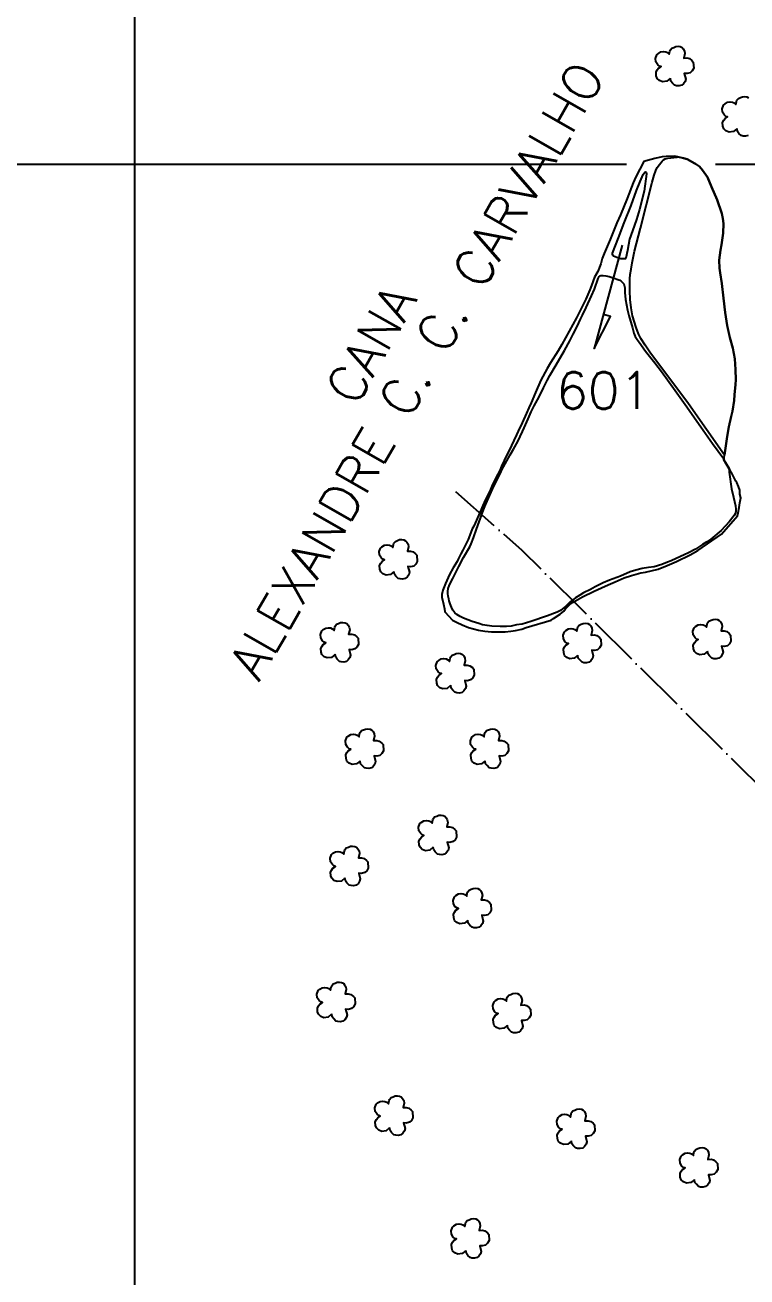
# Model space of a CAD drawing. Extents: x 725464 to 749663, y 7823017 to 7831417.
# Drawn here: x 729845 to 730863, y 7828430 to 7830196 of the extents above; entities that cross this region are included whole.
import ezdxf
from ezdxf.enums import TextEntityAlignment as Align

# ---------------------------------------------------------------- set-up
doc = ezdxf.new("R2010")
doc.units = 0
doc.header["$MEASUREMENT"] = 0
for name, pattern in [('ACAD_ISO04W100', [30, 24, -3, 0, -3]), ('CONTINUO', [0]), ('LIN0', [0])]:
    doc.linetypes.add(name, pattern=pattern)
doc.layers.add('0114000011', color=1, linetype='Continuous', lineweight=25)
for name, color, linetype in [('0114000011601', 5, 'Continuous'), ('MALHA', 8, 'LIN0'), ('REDE_DE_LUZ', 6, 'Continuous'), ('SEM PLANTIO', 30, 'Continuous'), ('SIMBOLO ARVORE', 118, 'Continuous'), ('TEXTO CONFORNTANTES', 7, 'Continuous'), ('TEXTO_NUN_TAL', 7, 'Continuous')]:
    doc.layers.add(name, color=color, linetype=linetype)
doc.styles.add('SIMPLEX', font='simplex', dxfattribs={"height": 0.2})

msp = doc.modelspace()

# ---------------------------------------------------------------- linework, layer by layer
at = {"layer": '0114000011', "linetype": 'CONTINUO'}
msp.add_lwpolyline([(730841.1, 7829565.9), (730840.2, 7829566.9), (730830.7, 7829582.9), (730830.7, 7829583), (730835.4, 7829615.9), (730837.8, 7829629.6), (730841.2, 7829644), (730842.7, 7829651.5), (730845.1, 7829666.7), (730845.9, 7829674.3), (730847.1, 7829688.9), (730847.4, 7829695.9), (730847.2, 7829710.2), (730846.8, 7829717.7), (730846, 7829725.3), (730843.3, 7829740.5), (730839, 7829755.5), (730835.3, 7829772.2), (730832.5, 7829790.8), (730830.4, 7829811), (730827.9, 7829831.6), (730825.4, 7829846.8), (730824.7, 7829853.3), (730824.2, 7829864.5), (730826.1, 7829878.6), (730827.2, 7829886.2), (730829.8, 7829902.5), (730830.1, 7829916.3), (730829.4, 7829923.3), (730827.9, 7829930.3), (730821.2, 7829949.4), (730813.3, 7829968), (730807.5, 7829981.3), (730800.6, 7829991.6), (730796.5, 7829996.7), (730790.5, 7830000.2), (730789.7, 7830000.7), (730778.9, 7830006.9), (730773.6, 7830008.5), (730761.6, 7830010.9), (730749.4, 7830010.7), (730743.9, 7830010.2), (730733.2, 7830007.9), (730717.9, 7830003.7), (730706.8, 7829982), (730703, 7829973.3), (730694.3, 7829951.6), (730684.8, 7829928.6), (730680, 7829917), (730670.2, 7829893.5), (730662, 7829873.8), (730659.3, 7829866.7), (730657.3, 7829859.3), (730653, 7829848.5), (730648.3, 7829840.3), (730644.3, 7829828.9), (730641.9, 7829822.8), (730636, 7829809.3), (730627.4, 7829792.3), (730622.7, 7829783.3), (730612.6, 7829764.5), (730602.4, 7829745.6), (730597.2, 7829736.7), (730586.3, 7829719.8), (730581.6, 7829711.6), (730572.8, 7829695.1), (730565.3, 7829677.9), (730559, 7829663.4), (730555.8, 7829656.1), (730552.6, 7829648.7), (730546.4, 7829635), (730540.6, 7829623.1), (730538.2, 7829618.3), (730527.6, 7829595.3), (730525.3, 7829590.7), (730520.8, 7829581.7), (730517.1, 7829573.9), (730514.8, 7829567.8), (730514.8, 7829567.8), (730509.5, 7829558.4), (730503.7, 7829545.9), (730501.5, 7829541), (730497, 7829531.5), (730492.6, 7829522.5), (730490.9, 7829518.5), (730487.3, 7829509.4), (730478.3, 7829489.5), (730475.9, 7829485.4), (730474.1, 7829480.3), (730470.1, 7829470.6), (730468, 7829465.7), (730462.7, 7829455.6), (730459.8, 7829450.3), (730456.3, 7829442.6), (730454.5, 7829439.7), (730448.9, 7829430.7), (730443.8, 7829421.2), (730438.1, 7829408.5), (730434.4, 7829399.2), (730433.1, 7829392.7), (730432.9, 7829389.4), (730435.3, 7829379.4), (730436.7, 7829372.5), (730437.3, 7829368.5), (730448, 7829356.8), (730454.6, 7829353.5), (730461.6, 7829350.1), (730470.6, 7829346.5), (730484.6, 7829342.7), (730493.8, 7829341.2), (730502.9, 7829340.3), (730509.2, 7829340.3), (730522.5, 7829340.4), (730530.5, 7829341.3), (730537.1, 7829342.1), (730545.7, 7829344.1), (730551.8, 7829346.5), (730587.4, 7829356.6), (730590.7, 7829359.1), (730599.8, 7829365.3), (730604.9, 7829369.2), (730607.6, 7829372.5), (730613.5, 7829378.8), (730618, 7829382.1), (730631.6, 7829389.6), (730647.8, 7829397.4), (730663.4, 7829404.6), (730671, 7829408.1), (730677.6, 7829411), (730690.2, 7829416.2), (730700.4, 7829419.9), (730713.8, 7829423.3), (730720, 7829424.6), (730737.9, 7829428.7), (730750.9, 7829433.8), (730763.8, 7829439.4), (730783, 7829449), (730794, 7829454.9), (730827.2, 7829478.1), (730849.7, 7829503.7), (730850.8, 7829508.2), (730852.2, 7829515.4), (730853.4, 7829522.4), (730854.5, 7829529.4), (730853.4, 7829534.6), (730853.3, 7829540.1), (730851.4, 7829545.2), (730848.8, 7829550.7), (730847.4, 7829552.8)], close=True, dxfattribs=at)
at = {"layer": '0114000011601'}
for points in [[(730721.3, 7829988.5), (730721.5, 7829986.1), (730718.3, 7829961.9), (730711.6, 7829936.1), (730707.6, 7829921.7), (730701.8, 7829905.6), (730697.8, 7829894), (730696.1, 7829886.2), (730694.6, 7829877.9), (730692.4, 7829867.3), (730691.8, 7829866.3), (730688.6, 7829866.2), (730685.6, 7829866.4), (730682.3, 7829867.1), (730679.8, 7829868), (730675, 7829870), (730674.2, 7829871.7), (730673.8, 7829873), (730673.7, 7829874.3), (730682.1, 7829896), (730690, 7829917.3), (730700.1, 7829941.6), (730707.5, 7829962.5), (730712.8, 7829975.4), (730716.8, 7829985.5), (730719.2, 7829988.6), (730720.7, 7829988.9), (730721.3, 7829988.5)], [(730653.7, 7829838.6), (730655.1, 7829841.3), (730655.9, 7829842.2), (730657, 7829842.7), (730660.3, 7829842.8), (730664.3, 7829842.2), (730668.9, 7829841.4), (730673.4, 7829840.1), (730684.1, 7829836.1), (730685.5, 7829835.2), (730686.8, 7829834), (730688.4, 7829832.5), (730689.5, 7829830.9), (730690.2, 7829829), (730690.7, 7829827.2), (730690.9, 7829825.6), (730691.3, 7829819), (730692.1, 7829808.8), (730694.9, 7829793.7), (730696.7, 7829786.4), (730701.7, 7829768.8), (730703.6, 7829761.4), (730705.7, 7829756.8), (730708.3, 7829752.5), (730711.1, 7829748.6), (730720, 7829736.3), (730733.2, 7829719.5), (730742.7, 7829707.5), (730761.9, 7829680.7), (730775.9, 7829660.7), (730798.1, 7829629.2), (730814.7, 7829606), (730830.8, 7829584.2), (730830.7, 7829583), (730838, 7829570.7), (730838.4, 7829565.5), (730841.4, 7829541.9), (730844.2, 7829530.1), (730847.3, 7829518.2), (730847.5, 7829513.4), (730847.4, 7829509.9), (730846.7, 7829506.9), (730845.2, 7829504.2), (730838.3, 7829495.6), (730827, 7829483.3), (730812.1, 7829471.1), (730806.8, 7829467.1), (730800.4, 7829463.5), (730790.5, 7829457), (730780.8, 7829451.8), (730774.9, 7829449), (730769.4, 7829446.3), (730756.3, 7829440.6), (730751.1, 7829438.5), (730743.4, 7829435.2), (730732.4, 7829432.1), (730724.3, 7829431.1), (730715.3, 7829429.5), (730706.5, 7829427.3), (730698.5, 7829425.1), (730684.9, 7829418.9), (730669.6, 7829413.1), (730660.7, 7829409.2), (730649.3, 7829403.9), (730642.7, 7829400.2), (730632.7, 7829395.1), (730627.5, 7829392.2), (730621.5, 7829388.4), (730614.2, 7829382.6), (730608, 7829376.3), (730600.3, 7829370.4), (730595.5, 7829367.9), (730582.2, 7829362.8), (730558.7, 7829354.7), (730546.5, 7829351.2), (730538.2, 7829350), (730530.8, 7829348.4), (730524.2, 7829347.8), (730515.2, 7829347.8), (730503.6, 7829348.3), (730496.9, 7829349.1), (730490.4, 7829350.3), (730485.3, 7829351.8), (730475.9, 7829354.9), (730469.5, 7829357.1), (730463.7, 7829359.4), (730458.7, 7829362.1), (730454.2, 7829364.7), (730451.4, 7829367), (730448.5, 7829370.8), (730446.5, 7829375.2), (730445, 7829379.7), (730443.6, 7829384.2), (730442.9, 7829387), (730442.2, 7829390.7), (730441.7, 7829394.5), (730441.6, 7829397.2), (730442, 7829401.3), (730443.3, 7829405.3), (730445.3, 7829409.6), (730448.4, 7829415.5), (730451.9, 7829422.2), (730456.8, 7829432.2), (730463.5, 7829444.9), (730472.5, 7829460.1), (730474.5, 7829464.6), (730477.6, 7829472.8), (730481.8, 7829485.3), (730487.4, 7829500.8), (730489.5, 7829506.3), (730493.8, 7829517.1), (730496.9, 7829524.6), (730506.5, 7829545.7), (730508.3, 7829549.2), (730511.5, 7829555.5), (730516.8, 7829566.3), (730519.8, 7829572.9), (730524.8, 7829581.6), (730529.6, 7829590.1), (730533.9, 7829598), (730540, 7829608.8), (730546.8, 7829623), (730549, 7829627.8), (730554.6, 7829640.5), (730559.2, 7829650.5), (730563.4, 7829659.1), (730570.3, 7829671.7), (730576.5, 7829684.6), (730581.6, 7829694.9), (730585.3, 7829701.6), (730594.4, 7829716.8), (730605.8, 7829737.1), (730613.3, 7829750.7), (730618.3, 7829760.1), (730624, 7829771.1), (730628.6, 7829781.1), (730631.3, 7829787), (730636.7, 7829797.6), (730644.3, 7829814.3), (730648.3, 7829823.6)]]:
    msp.add_lwpolyline(points, close=True, dxfattribs=at)
at = {"layer": 'MALHA', "color": 8}
for p, q in [((730000, 7827317.6), (730000, 7831016.6)), ((725864.3, 7830000), (730693.5, 7830000)), ((730819, 7830000), (733229.3, 7830000))]:
    msp.add_line(p, q, dxfattribs=at)
at = {"layer": 'REDE_DE_LUZ', "linetype": 'ACAD_ISO04W100', "ltscale": 3, "flags": 128}
msp.add_lwpolyline([(731467.8, 7828539.6), (731422.1, 7828583.2), (731142.2, 7828858.6), (730937.7, 7829066.1), (730627.4, 7829374.6), (730546.3, 7829455.1), (730451.3, 7829539.1)], dxfattribs=at)
at = {"layer": 'SEM PLANTIO'}
msp.add_lwpolyline([(730831.6, 7829589.5), (730781, 7829661.9), (730726.4, 7829734.9), (730719.5, 7829744.5), (730713.5, 7829753.8), (730710.3, 7829760.5), (730706.9, 7829769.3), (730702.1, 7829785.8), (730700.1, 7829797.4), (730698.7, 7829809.2), (730698.2, 7829821.2), (730697.9, 7829832.4), (730698.2, 7829838.3), (730698.8, 7829844.2), (730700, 7829851.7), (730701.3, 7829860.8), (730704.7, 7829877), (730713.2, 7829909.4), (730729.5, 7829974.5), (730732.3, 7829984.2), (730734.6, 7829990.9), (730736.7, 7829995), (730740, 7829999.6), (730743.5, 7830004), (730745.5, 7830005.8), (730748, 7830007.3), (730749.8, 7830007.8), (730751.9, 7830008.2), (730756.1, 7830009), (730764.2, 7830009.9), (730765.9, 7830010), (730773.6, 7830008.5), (730778.9, 7830006.9), (730789.7, 7830000.7), (730790.5, 7830000.2), (730796.5, 7829996.7), (730800.6, 7829991.6), (730807.5, 7829981.3), (730813.3, 7829968), (730821.2, 7829949.4), (730827.9, 7829930.3), (730829.4, 7829923.3), (730830.1, 7829916.3), (730829.8, 7829902.5), (730827.2, 7829886.2), (730826.1, 7829878.6), (730824.2, 7829864.5), (730824.7, 7829853.3), (730825.4, 7829846.8), (730827.9, 7829831.6), (730830.4, 7829811), (730832.5, 7829790.8), (730835.3, 7829772.2), (730839, 7829755.5), (730843.3, 7829740.5), (730846, 7829725.3), (730846.8, 7829717.7), (730847.2, 7829710.2), (730847.4, 7829695.9), (730847.1, 7829688.9), (730845.9, 7829674.3), (730845.1, 7829666.7), (730842.7, 7829651.5), (730841.2, 7829644), (730837.8, 7829629.6), (730835.4, 7829615.9)], close=True, dxfattribs=at)
at = {"layer": 'SIMBOLO ARVORE', "linetype": 'CONTINUO'}
for points in [[(730755.2, 7830120.8, 0), (730750.3, 7830116.7, 0), (730744.2, 7830116, 0), (730739.8, 7830117.7, 0), (730736.7, 7830120.8, 0), (730735.4, 7830124.3, 0), (730735.1, 7830129.4, 0), (730736.7, 7830132.7, 0), (730738.5, 7830135.1, 0), (730742.1, 7830137.5, 0), (730739.8, 7830138.2, 0), (730737.6, 7830140, 0), (730735, 7830144.2, 0), (730734.5, 7830149.1, 0), (730736.4, 7830154.2, 0), (730738.4, 7830156, 0), (730742, 7830158.2, 0), (730745.8, 7830158.7, 0), (730748.8, 7830158.3, 0), (730751.2, 7830157.2, 0), (730753.8, 7830154.8, 0), (730754.6, 7830159.3, 0), (730755.3, 7830161.1, 0), (730757.2, 7830163.6, 0), (730760.1, 7830164.6, 0), (730763, 7830165.9, 0), (730766.2, 7830166.2, 0), (730769.2, 7830165.8, 0), (730771.7, 7830164.5, 0), (730773.5, 7830162.5, 0), (730775.1, 7830159.3, 0), (730775.8, 7830155.8, 0), (730774.3, 7830149.5, 0), (730778.7, 7830149.6, 0), (730782.3, 7830148.7, 0), (730785.7, 7830146, 0), (730787.6, 7830143.9, 0), (730788.2, 7830135.2, 0), (730786, 7830131.4, 0), (730783.2, 7830128.8, 0), (730778.8, 7830127.6, 0), (730774.9, 7830127.9, 0), (730777, 7830119.9, 0), (730776, 7830116.4, 0), (730773.7, 7830113.2, 0), (730771.2, 7830111.1, 0), (730767.5, 7830110.2, 0), (730763.9, 7830110.4, 0), (730761.2, 7830111.2, 0), (730758.1, 7830114.3, 0), (730756, 7830117, 0), (730755.3, 7830121.2, 0)], [(730849.1, 7830049.8, 0), (730844.3, 7830045.7, 0), (730838.1, 7830045, 0), (730833.7, 7830046.7, 0), (730830.6, 7830049.8, 0), (730829.4, 7830053.3, 0), (730829, 7830058.4, 0), (730830.7, 7830061.7, 0), (730832.5, 7830064.1, 0), (730836, 7830066.5, 0), (730833.7, 7830067.2, 0), (730831.5, 7830069.1, 0), (730828.9, 7830073.2, 0), (730828.4, 7830078.1, 0), (730830.3, 7830083.2, 0), (730832.3, 7830085, 0), (730835.9, 7830087.2, 0), (730839.7, 7830087.7, 0), (730842.7, 7830087.3, 0), (730845.1, 7830086.2, 0), (730847.7, 7830083.8, 0), (730848.5, 7830088.3, 0), (730849.2, 7830090.1, 0), (730851.2, 7830092.6, 0), (730854.1, 7830093.7, 0), (730856.9, 7830094.9, 0), (730860.1, 7830095.2, 0), (730863.2, 7830094.8, 0), (730865.6, 7830093.5, 0)], [(730865.1, 7830040.1, 0), (730861.4, 7830039.2, 0), (730857.8, 7830039.5, 0), (730855.1, 7830040.2, 0), (730852, 7830043.3, 0), (730849.9, 7830046, 0), (730849.3, 7830050.2, 0)], [(730365.4, 7829425.1, 0), (730360.6, 7829421.1, 0), (730354.5, 7829420.4, 0), (730350.1, 7829422.1, 0), (730347, 7829425.1, 0), (730345.7, 7829428.6, 0), (730345.3, 7829433.8, 0), (730347, 7829437, 0), (730348.8, 7829439.5, 0), (730352.3, 7829441.9, 0), (730350.1, 7829442.6, 0), (730347.8, 7829444.4, 0), (730345.2, 7829448.5, 0), (730344.8, 7829453.4, 0), (730346.7, 7829458.5, 0), (730348.6, 7829460.3, 0), (730352.2, 7829462.5, 0), (730356, 7829463.1, 0), (730359.1, 7829462.6, 0), (730361.5, 7829461.5, 0), (730364.1, 7829459.2, 0), (730364.9, 7829463.6, 0), (730365.5, 7829465.4, 0), (730367.5, 7829467.9, 0), (730370.4, 7829469, 0), (730373.3, 7829470.3, 0), (730376.5, 7829470.6, 0), (730379.5, 7829470.1, 0), (730382, 7829468.8, 0), (730383.8, 7829466.8, 0), (730385.4, 7829463.7, 0), (730386, 7829460.2, 0), (730384.6, 7829453.9, 0), (730389, 7829454, 0), (730392.6, 7829453.1, 0), (730396, 7829450.4, 0), (730397.9, 7829448.2, 0), (730398.4, 7829439.6, 0), (730396.3, 7829435.7, 0), (730393.5, 7829433.1, 0), (730389.1, 7829432, 0), (730385.2, 7829432.3, 0), (730387.3, 7829424.2, 0), (730386.3, 7829420.8, 0), (730384, 7829417.5, 0), (730381.4, 7829415.5, 0), (730377.8, 7829414.6, 0), (730374.2, 7829414.8, 0), (730371.5, 7829415.6, 0), (730368.3, 7829418.6, 0), (730366.2, 7829421.4, 0), (730365.6, 7829425.5, 0)], [(730807.6, 7829312.7, 0), (730802.8, 7829308.6, 0), (730796.7, 7829307.9, 0), (730792.3, 7829309.6, 0), (730789.2, 7829312.7, 0), (730787.9, 7829316.2, 0), (730787.6, 7829321.3, 0), (730789.2, 7829324.6, 0), (730791, 7829327, 0), (730794.5, 7829329.4, 0), (730792.3, 7829330.1, 0), (730790.1, 7829332, 0), (730787.4, 7829336.1, 0), (730787, 7829341, 0), (730788.9, 7829346.1, 0), (730790.8, 7829347.9, 0), (730794.4, 7829350.1, 0), (730798.2, 7829350.6, 0), (730801.3, 7829350.2, 0), (730803.7, 7829349.1, 0), (730806.3, 7829346.7, 0), (730807.1, 7829351.2, 0), (730807.7, 7829353, 0), (730809.7, 7829355.5, 0), (730812.6, 7829356.6, 0), (730815.5, 7829357.8, 0), (730818.7, 7829358.1, 0), (730821.7, 7829357.7, 0), (730824.2, 7829356.4, 0), (730826, 7829354.4, 0), (730827.6, 7829351.2, 0), (730828.2, 7829347.7, 0), (730826.8, 7829341.5, 0), (730831.2, 7829341.5, 0), (730834.8, 7829340.6, 0), (730838.2, 7829337.9, 0), (730840.1, 7829335.8, 0), (730840.6, 7829327.1, 0), (730838.5, 7829323.3, 0), (730835.7, 7829320.7, 0), (730831.3, 7829319.5, 0), (730827.4, 7829319.9, 0), (730829.5, 7829311.8, 0), (730828.5, 7829308.4, 0), (730826.2, 7829305.1, 0), (730823.6, 7829303, 0), (730820, 7829302.1, 0), (730816.4, 7829302.4, 0), (730813.7, 7829303.1, 0), (730810.6, 7829306.2, 0), (730808.4, 7829308.9, 0), (730807.8, 7829313.1, 0)], [(730282.6, 7829308.2, 0), (730277.7, 7829304.1, 0), (730271.6, 7829303.4, 0), (730267.2, 7829305.1, 0), (730264.1, 7829308.2, 0), (730262.8, 7829311.7, 0), (730262.5, 7829316.8, 0), (730264.2, 7829320.1, 0), (730265.9, 7829322.5, 0), (730269.5, 7829324.9, 0), (730267.2, 7829325.6, 0), (730265, 7829327.5, 0), (730262.4, 7829331.6, 0), (730261.9, 7829336.5, 0), (730263.8, 7829341.6, 0), (730265.8, 7829343.4, 0), (730269.4, 7829345.6, 0), (730273.2, 7829346.1, 0), (730276.2, 7829345.7, 0), (730278.6, 7829344.6, 0), (730281.2, 7829342.2, 0), (730282, 7829346.7, 0), (730282.7, 7829348.5, 0), (730284.6, 7829351, 0), (730287.5, 7829352, 0), (730290.4, 7829353.3, 0), (730293.6, 7829353.6, 0), (730296.6, 7829353.2, 0), (730299.1, 7829351.9, 0), (730300.9, 7829349.9, 0), (730302.5, 7829346.7, 0), (730303.2, 7829343.2, 0), (730301.7, 7829337, 0), (730306.1, 7829337, 0), (730309.7, 7829336.1, 0), (730313.1, 7829333.4, 0), (730315, 7829331.3, 0), (730315.6, 7829322.6, 0), (730313.4, 7829318.8, 0), (730310.6, 7829316.2, 0), (730306.2, 7829315, 0), (730302.3, 7829315.4, 0), (730304.4, 7829307.3, 0), (730303.5, 7829303.9, 0), (730301.1, 7829300.6, 0), (730298.6, 7829298.5, 0), (730294.9, 7829297.6, 0), (730291.3, 7829297.9, 0), (730288.6, 7829298.6, 0), (730285.5, 7829301.7, 0), (730283.4, 7829304.4, 0), (730282.7, 7829308.6, 0)], [(730624.7, 7829307.1, 0), (730619.8, 7829303, 0), (730613.7, 7829302.3, 0), (730609.3, 7829304, 0), (730606.2, 7829307.1, 0), (730604.9, 7829310.6, 0), (730604.6, 7829315.7, 0), (730606.2, 7829319, 0), (730608, 7829321.4, 0), (730611.5, 7829323.8, 0), (730609.3, 7829324.5, 0), (730607.1, 7829326.3, 0), (730604.5, 7829330.5, 0), (730604, 7829335.4, 0), (730605.9, 7829340.5, 0), (730607.9, 7829342.3, 0), (730611.5, 7829344.5, 0), (730615.3, 7829345, 0), (730618.3, 7829344.6, 0), (730620.7, 7829343.5, 0), (730623.3, 7829341.1, 0), (730624.1, 7829345.6, 0), (730624.8, 7829347.4, 0), (730626.7, 7829349.9, 0), (730629.6, 7829350.9, 0), (730632.5, 7829352.2, 0), (730635.7, 7829352.5, 0), (730638.7, 7829352.1, 0), (730641.2, 7829350.8, 0), (730643, 7829348.8, 0), (730644.6, 7829345.6, 0), (730645.2, 7829342.1, 0), (730643.8, 7829335.8, 0), (730648.2, 7829335.9, 0), (730651.8, 7829335, 0), (730655.2, 7829332.3, 0), (730657.1, 7829330.1, 0), (730657.7, 7829321.5, 0), (730655.5, 7829317.6, 0), (730652.7, 7829315.1, 0), (730648.3, 7829313.9, 0), (730644.4, 7829314.2, 0), (730646.5, 7829306.2, 0), (730645.5, 7829302.7, 0), (730643.2, 7829299.5, 0), (730640.7, 7829297.4, 0), (730637, 7829296.5, 0), (730633.4, 7829296.7, 0), (730630.7, 7829297.5, 0), (730627.6, 7829300.6, 0), (730625.5, 7829303.3, 0), (730624.8, 7829307.5, 0)], [(730445.5, 7829264.5, 0), (730440.7, 7829260.5, 0), (730434.5, 7829259.8, 0), (730430.1, 7829261.5, 0), (730427, 7829264.5, 0), (730425.8, 7829268, 0), (730425.4, 7829273.2, 0), (730427.1, 7829276.5, 0), (730428.8, 7829278.9, 0), (730432.4, 7829281.3, 0), (730430.1, 7829282, 0), (730427.9, 7829283.8, 0), (730425.3, 7829287.9, 0), (730424.8, 7829292.8, 0), (730426.7, 7829297.9, 0), (730428.7, 7829299.8, 0), (730432.3, 7829302, 0), (730436.1, 7829302.5, 0), (730439.1, 7829302, 0), (730441.5, 7829300.9, 0), (730444.1, 7829298.6, 0), (730444.9, 7829303.1, 0), (730445.6, 7829304.9, 0), (730447.6, 7829307.3, 0), (730450.5, 7829308.4, 0), (730453.3, 7829309.7, 0), (730456.5, 7829310, 0), (730459.6, 7829309.5, 0), (730462, 7829308.2, 0), (730463.9, 7829306.3, 0), (730465.5, 7829303.1, 0), (730466.1, 7829299.6, 0), (730464.6, 7829293.3, 0), (730469, 7829293.4, 0), (730472.7, 7829292.5, 0), (730476.1, 7829289.8, 0), (730478, 7829287.6, 0), (730478.5, 7829279, 0), (730476.4, 7829275.1, 0), (730473.6, 7829272.5, 0), (730469.1, 7829271.4, 0), (730465.3, 7829271.7, 0), (730467.3, 7829263.6, 0), (730466.4, 7829260.2, 0), (730464, 7829256.9, 0), (730461.5, 7829254.9, 0), (730457.8, 7829254, 0), (730454.2, 7829254.2, 0), (730451.5, 7829255, 0), (730448.4, 7829258, 0), (730446.3, 7829260.8, 0), (730445.6, 7829265, 0)], [(730317.8, 7829158.1, 0), (730312.9, 7829154, 0), (730306.8, 7829153.3, 0), (730302.4, 7829155, 0), (730299.3, 7829158.1, 0), (730298, 7829161.6, 0), (730297.7, 7829166.7, 0), (730299.3, 7829170, 0), (730301.1, 7829172.4, 0), (730304.6, 7829174.8, 0), (730302.4, 7829175.5, 0), (730300.2, 7829177.4, 0), (730297.6, 7829181.5, 0), (730297.1, 7829186.4, 0), (730299, 7829191.5, 0), (730300.9, 7829193.3, 0), (730304.6, 7829195.5, 0), (730308.3, 7829196, 0), (730311.4, 7829195.6, 0), (730313.8, 7829194.5, 0), (730316.4, 7829192.1, 0), (730317.2, 7829196.6, 0), (730317.9, 7829198.4, 0), (730319.8, 7829200.9, 0), (730322.7, 7829201.9, 0), (730325.6, 7829203.2, 0), (730328.8, 7829203.5, 0), (730331.8, 7829203.1, 0), (730334.3, 7829201.8, 0), (730336.1, 7829199.8, 0), (730337.7, 7829196.6, 0), (730338.3, 7829193.1, 0), (730336.9, 7829186.9, 0), (730341.3, 7829186.9, 0), (730344.9, 7829186, 0), (730348.3, 7829183.3, 0), (730350.2, 7829181.2, 0), (730350.7, 7829172.5, 0), (730348.6, 7829168.7, 0), (730345.8, 7829166.1, 0), (730341.4, 7829164.9, 0), (730337.5, 7829165.3, 0), (730339.6, 7829157.2, 0), (730338.6, 7829153.8, 0), (730336.3, 7829150.5, 0), (730333.7, 7829148.4, 0), (730330.1, 7829147.5, 0), (730326.5, 7829147.8, 0), (730323.8, 7829148.5, 0), (730320.7, 7829151.6, 0), (730318.5, 7829154.3, 0), (730317.9, 7829158.5, 0)], [(730493.9, 7829158.1, 0), (730489.1, 7829154, 0), (730483, 7829153.3, 0), (730478.6, 7829155, 0), (730475.5, 7829158.1, 0), (730474.2, 7829161.6, 0), (730473.8, 7829166.7, 0), (730475.5, 7829170, 0), (730477.3, 7829172.4, 0), (730480.8, 7829174.8, 0), (730478.6, 7829175.5, 0), (730476.4, 7829177.4, 0), (730473.7, 7829181.5, 0), (730473.3, 7829186.4, 0), (730475.2, 7829191.5, 0), (730477.1, 7829193.3, 0), (730480.7, 7829195.5, 0), (730484.5, 7829196, 0), (730487.6, 7829195.6, 0), (730490, 7829194.5, 0), (730492.6, 7829192.1, 0), (730493.4, 7829196.6, 0), (730494, 7829198.4, 0), (730496, 7829200.9, 0), (730498.9, 7829201.9, 0), (730501.8, 7829203.2, 0), (730505, 7829203.5, 0), (730508, 7829203.1, 0), (730510.5, 7829201.8, 0), (730512.3, 7829199.8, 0), (730513.9, 7829196.6, 0), (730514.5, 7829193.1, 0), (730513.1, 7829186.9, 0), (730517.5, 7829186.9, 0), (730521.1, 7829186, 0), (730524.5, 7829183.3, 0), (730526.4, 7829181.2, 0), (730526.9, 7829172.5, 0), (730524.8, 7829168.7, 0), (730522, 7829166.1, 0), (730517.6, 7829164.9, 0), (730513.7, 7829165.3, 0), (730515.8, 7829157.2, 0), (730514.8, 7829153.8, 0), (730512.5, 7829150.5, 0), (730509.9, 7829148.4, 0), (730506.3, 7829147.5, 0), (730502.7, 7829147.8, 0), (730500, 7829148.5, 0), (730496.9, 7829151.6, 0), (730494.7, 7829154.3, 0), (730494.1, 7829158.5, 0)], [(730420.9, 7829036.4, 0), (730416.1, 7829032.4, 0), (730409.9, 7829031.6, 0), (730405.5, 7829033.3, 0), (730402.4, 7829036.4, 0), (730401.1, 7829039.9, 0), (730400.8, 7829045.1, 0), (730402.5, 7829048.3, 0), (730404.2, 7829050.7, 0), (730407.8, 7829053.1, 0), (730405.5, 7829053.8, 0), (730403.3, 7829055.7, 0), (730400.7, 7829059.8, 0), (730400.2, 7829064.7, 0), (730402.1, 7829069.8, 0), (730404.1, 7829071.6, 0), (730407.7, 7829073.8, 0), (730411.5, 7829074.3, 0), (730414.5, 7829073.9, 0), (730416.9, 7829072.8, 0), (730419.5, 7829070.4, 0), (730420.3, 7829074.9, 0), (730421, 7829076.7, 0), (730422.9, 7829079.2, 0), (730425.9, 7829080.3, 0), (730428.7, 7829081.5, 0), (730431.9, 7829081.8, 0), (730434.9, 7829081.4, 0), (730437.4, 7829080.1, 0), (730439.2, 7829078.1, 0), (730440.8, 7829075, 0), (730441.5, 7829071.4, 0), (730440, 7829065.2, 0), (730444.4, 7829065.2, 0), (730448, 7829064.4, 0), (730451.5, 7829061.7, 0), (730453.4, 7829059.5, 0), (730453.9, 7829050.9, 0), (730451.8, 7829047, 0), (730449, 7829044.4, 0), (730444.5, 7829043.2, 0), (730440.6, 7829043.6, 0), (730442.7, 7829035.5, 0), (730441.8, 7829032.1, 0), (730439.4, 7829028.8, 0), (730436.9, 7829026.8, 0), (730433.2, 7829025.9, 0), (730429.6, 7829026.1, 0), (730426.9, 7829026.8, 0), (730423.8, 7829029.9, 0), (730421.7, 7829032.7, 0), (730421, 7829036.8, 0)], [(730296.3, 7828992.7, 0), (730291.5, 7828988.7, 0), (730285.3, 7828988, 0), (730280.9, 7828989.7, 0), (730277.8, 7828992.7, 0), (730276.6, 7828996.2, 0), (730276.2, 7829001.4, 0), (730277.9, 7829004.6, 0), (730279.6, 7829007.1, 0), (730283.2, 7829009.5, 0), (730280.9, 7829010.2, 0), (730278.7, 7829012, 0), (730276.1, 7829016.1, 0), (730275.6, 7829021, 0), (730277.5, 7829026.1, 0), (730279.5, 7829027.9, 0), (730283.1, 7829030.2, 0), (730286.9, 7829030.7, 0), (730289.9, 7829030.2, 0), (730292.3, 7829029.1, 0), (730294.9, 7829026.8, 0), (730295.7, 7829031.3, 0), (730296.4, 7829033, 0), (730298.4, 7829035.5, 0), (730301.3, 7829036.6, 0), (730304.1, 7829037.9, 0), (730307.3, 7829038.2, 0), (730310.4, 7829037.7, 0), (730312.8, 7829036.4, 0), (730314.7, 7829034.4, 0), (730316.3, 7829031.3, 0), (730316.9, 7829027.8, 0), (730315.4, 7829021.5, 0), (730319.8, 7829021.6, 0), (730323.5, 7829020.7, 0), (730326.9, 7829018, 0), (730328.8, 7829015.8, 0), (730329.3, 7829007.2, 0), (730327.2, 7829003.3, 0), (730324.4, 7829000.7, 0), (730319.9, 7828999.6, 0), (730316.1, 7828999.9, 0), (730318.1, 7828991.8, 0), (730317.2, 7828988.4, 0), (730314.9, 7828985.1, 0), (730312.3, 7828983.1, 0), (730308.6, 7828982.2, 0), (730305, 7828982.4, 0), (730302.3, 7828983.2, 0), (730299.2, 7828986.2, 0), (730297.1, 7828989, 0), (730296.4, 7828993.2, 0)], [(730469.6, 7828933.3, 0), (730464.8, 7828929.3, 0), (730458.6, 7828928.6, 0), (730454.2, 7828930.3, 0), (730451.1, 7828933.3, 0), (730449.8, 7828936.8, 0), (730449.5, 7828942, 0), (730451.2, 7828945.2, 0), (730452.9, 7828947.7, 0), (730456.5, 7828950.1, 0), (730454.2, 7828950.8, 0), (730452, 7828952.6, 0), (730449.4, 7828956.7, 0), (730448.9, 7828961.6, 0), (730450.8, 7828966.7, 0), (730452.8, 7828968.5, 0), (730456.4, 7828970.8, 0), (730460.2, 7828971.3, 0), (730463.2, 7828970.8, 0), (730465.6, 7828969.7, 0), (730468.2, 7828967.4, 0), (730469, 7828971.9, 0), (730469.7, 7828973.6, 0), (730471.6, 7828976.1, 0), (730474.6, 7828977.2, 0), (730477.4, 7828978.5, 0), (730480.6, 7828978.8, 0), (730483.7, 7828978.3, 0), (730486.1, 7828977, 0), (730487.9, 7828975, 0), (730489.5, 7828971.9, 0), (730490.2, 7828968.4, 0), (730488.7, 7828962.1, 0), (730493.1, 7828962.2, 0), (730496.7, 7828961.3, 0), (730500.2, 7828958.6, 0), (730502.1, 7828956.4, 0), (730502.6, 7828947.8, 0), (730500.5, 7828943.9, 0), (730497.7, 7828941.3, 0), (730493.2, 7828940.2, 0), (730489.3, 7828940.5, 0), (730491.4, 7828932.4, 0), (730490.5, 7828929, 0), (730488.1, 7828925.7, 0), (730485.6, 7828923.7, 0), (730481.9, 7828922.8, 0), (730478.3, 7828923, 0), (730475.6, 7828923.8, 0), (730472.5, 7828926.8, 0), (730470.4, 7828929.6, 0), (730469.7, 7828933.8, 0)], [(730277.7, 7828800.9, 0), (730272.8, 7828796.9, 0), (730266.7, 7828796.1, 0), (730262.3, 7828797.8, 0), (730259.2, 7828800.9, 0), (730257.9, 7828804.4, 0), (730257.6, 7828809.6, 0), (730259.3, 7828812.8, 0), (730261, 7828815.2, 0), (730264.6, 7828817.6, 0), (730262.3, 7828818.4, 0), (730260.1, 7828820.2, 0), (730257.5, 7828824.3, 0), (730257, 7828829.2, 0), (730258.9, 7828834.3, 0), (730260.9, 7828836.1, 0), (730264.5, 7828838.3, 0), (730268.3, 7828838.8, 0), (730271.3, 7828838.4, 0), (730273.7, 7828837.3, 0), (730276.3, 7828835, 0), (730277.1, 7828839.4, 0), (730277.8, 7828841.2, 0), (730279.7, 7828843.7, 0), (730282.7, 7828844.8, 0), (730285.5, 7828846, 0), (730288.7, 7828846.3, 0), (730291.7, 7828845.9, 0), (730294.2, 7828844.6, 0), (730296, 7828842.6, 0), (730297.6, 7828839.5, 0), (730298.3, 7828835.9, 0), (730296.8, 7828829.7, 0), (730301.2, 7828829.7, 0), (730304.8, 7828828.9, 0), (730308.3, 7828826.2, 0), (730310.2, 7828824, 0), (730310.7, 7828815.4, 0), (730308.6, 7828811.5, 0), (730305.7, 7828808.9, 0), (730301.3, 7828807.7, 0), (730297.4, 7828808.1, 0), (730299.5, 7828800, 0), (730298.6, 7828796.6, 0), (730296.2, 7828793.3, 0), (730293.7, 7828791.3, 0), (730290, 7828790.4, 0), (730286.4, 7828790.6, 0), (730283.7, 7828791.4, 0), (730280.6, 7828794.4, 0), (730278.5, 7828797.2, 0), (730277.8, 7828801.3, 0)], [(730525.5, 7828785.2, 0), (730520.7, 7828781.1, 0), (730514.5, 7828780.4, 0), (730510.1, 7828782.1, 0), (730507, 7828785.2, 0), (730505.7, 7828788.7, 0), (730505.4, 7828793.8, 0), (730507.1, 7828797.1, 0), (730508.8, 7828799.5, 0), (730512.4, 7828801.9, 0), (730510.1, 7828802.6, 0), (730507.9, 7828804.4, 0), (730505.3, 7828808.6, 0), (730504.8, 7828813.4, 0), (730506.7, 7828818.5, 0), (730508.7, 7828820.4, 0), (730512.3, 7828822.6, 0), (730516.1, 7828823.1, 0), (730519.1, 7828822.7, 0), (730521.5, 7828821.6, 0), (730524.1, 7828819.2, 0), (730524.9, 7828823.7, 0), (730525.6, 7828825.5, 0), (730527.5, 7828828, 0), (730530.5, 7828829, 0), (730533.3, 7828830.3, 0), (730536.5, 7828830.6, 0), (730539.6, 7828830.2, 0), (730542, 7828828.9, 0), (730543.8, 7828826.9, 0), (730545.4, 7828823.7, 0), (730546.1, 7828820.2, 0), (730544.6, 7828813.9, 0), (730549, 7828814, 0), (730552.6, 7828813.1, 0), (730556.1, 7828810.4, 0), (730558, 7828808.2, 0), (730558.5, 7828799.6, 0), (730556.4, 7828795.7, 0), (730553.6, 7828793.2, 0), (730549.1, 7828792, 0), (730545.2, 7828792.3, 0), (730547.3, 7828784.3, 0), (730546.4, 7828780.8, 0), (730544, 7828777.6, 0), (730541.5, 7828775.5, 0), (730537.8, 7828774.6, 0), (730534.2, 7828774.8, 0), (730531.5, 7828775.6, 0), (730528.4, 7828778.7, 0), (730526.3, 7828781.4, 0), (730525.6, 7828785.6, 0)], [(730359.3, 7828640.6, 0), (730354.5, 7828636.5, 0), (730348.3, 7828635.8, 0), (730344, 7828637.5, 0), (730340.9, 7828640.6, 0), (730339.6, 7828644.1, 0), (730339.2, 7828649.2, 0), (730340.9, 7828652.5, 0), (730342.7, 7828654.9, 0), (730346.2, 7828657.3, 0), (730344, 7828658, 0), (730341.7, 7828659.9, 0), (730339.1, 7828664, 0), (730338.7, 7828668.9, 0), (730340.5, 7828674, 0), (730342.5, 7828675.8, 0), (730346.1, 7828678, 0), (730349.9, 7828678.5, 0), (730352.9, 7828678.1, 0), (730355.3, 7828677, 0), (730358, 7828674.6, 0), (730358.8, 7828679.1, 0), (730359.4, 7828680.9, 0), (730361.4, 7828683.4, 0), (730364.3, 7828684.4, 0), (730367.2, 7828685.7, 0), (730370.4, 7828686, 0), (730373.4, 7828685.6, 0), (730375.9, 7828684.3, 0), (730377.7, 7828682.3, 0), (730379.3, 7828679.1, 0), (730379.9, 7828675.6, 0), (730378.5, 7828669.3, 0), (730382.8, 7828669.4, 0), (730386.5, 7828668.5, 0), (730389.9, 7828665.8, 0), (730391.8, 7828663.7, 0), (730392.3, 7828655, 0), (730390.2, 7828651.2, 0), (730387.4, 7828648.6, 0), (730383, 7828647.4, 0), (730379.1, 7828647.7, 0), (730381.2, 7828639.7, 0), (730380.2, 7828636.3, 0), (730377.9, 7828633, 0), (730375.3, 7828630.9, 0), (730371.7, 7828630, 0), (730368.1, 7828630.3, 0), (730365.3, 7828631, 0), (730362.2, 7828634.1, 0), (730360.1, 7828636.8, 0), (730359.5, 7828641, 0)], [(730615.7, 7828622, 0), (730610.9, 7828617.9, 0), (730604.8, 7828617.2, 0), (730600.4, 7828618.9, 0), (730597.3, 7828622, 0), (730596, 7828625.5, 0), (730595.6, 7828630.6, 0), (730597.3, 7828633.9, 0), (730599.1, 7828636.3, 0), (730602.6, 7828638.7, 0), (730600.4, 7828639.4, 0), (730598.1, 7828641.2, 0), (730595.5, 7828645.4, 0), (730595.1, 7828650.3, 0), (730596.9, 7828655.4, 0), (730598.9, 7828657.2, 0), (730602.5, 7828659.4, 0), (730606.3, 7828659.9, 0), (730609.4, 7828659.5, 0), (730611.7, 7828658.4, 0), (730614.4, 7828656, 0), (730615.2, 7828660.5, 0), (730615.8, 7828662.3, 0), (730617.8, 7828664.8, 0), (730620.7, 7828665.8, 0), (730623.6, 7828667.1, 0), (730626.8, 7828667.4, 0), (730629.8, 7828667, 0), (730632.3, 7828665.7, 0), (730634.1, 7828663.7, 0), (730635.7, 7828660.5, 0), (730636.3, 7828657, 0), (730634.9, 7828650.7, 0), (730639.3, 7828650.8, 0), (730642.9, 7828649.9, 0), (730646.3, 7828647.2, 0), (730648.2, 7828645, 0), (730648.7, 7828636.4, 0), (730646.6, 7828632.6, 0), (730643.8, 7828630, 0), (730639.4, 7828628.8, 0), (730635.5, 7828629.1, 0), (730637.6, 7828621.1, 0), (730636.6, 7828617.6, 0), (730634.3, 7828614.4, 0), (730631.7, 7828612.3, 0), (730628.1, 7828611.4, 0), (730624.5, 7828611.6, 0), (730621.7, 7828612.4, 0), (730618.6, 7828615.5, 0), (730616.5, 7828618.2, 0), (730615.9, 7828622.4, 0)], [(730789.1, 7828567.6, 0), (730784.2, 7828563.5, 0), (730778.1, 7828562.8, 0), (730773.7, 7828564.5, 0), (730770.6, 7828567.6, 0), (730769.3, 7828571.1, 0), (730769, 7828576.2, 0), (730770.6, 7828579.5, 0), (730772.4, 7828581.9, 0), (730775.9, 7828584.3, 0), (730773.7, 7828585, 0), (730771.5, 7828586.8, 0), (730768.9, 7828591, 0), (730768.4, 7828595.9, 0), (730770.3, 7828601, 0), (730772.3, 7828602.8, 0), (730775.9, 7828605, 0), (730779.7, 7828605.5, 0), (730782.7, 7828605.1, 0), (730785.1, 7828604, 0), (730787.7, 7828601.6, 0), (730788.5, 7828606.1, 0), (730789.2, 7828607.9, 0), (730791.1, 7828610.4, 0), (730794, 7828611.4, 0), (730796.9, 7828612.7, 0), (730800.1, 7828613, 0), (730803.1, 7828612.6, 0), (730805.6, 7828611.3, 0), (730807.4, 7828609.3, 0), (730809, 7828606.1, 0), (730809.6, 7828602.6, 0), (730808.2, 7828596.3, 0), (730812.6, 7828596.4, 0), (730816.2, 7828595.5, 0), (730819.6, 7828592.8, 0), (730821.5, 7828590.6, 0), (730822, 7828582, 0), (730819.9, 7828578.2, 0), (730817.1, 7828575.6, 0), (730812.7, 7828574.4, 0), (730808.8, 7828574.7, 0), (730810.9, 7828566.7, 0), (730809.9, 7828563.2, 0), (730807.6, 7828560, 0), (730805, 7828557.9, 0), (730801.4, 7828557, 0), (730797.8, 7828557.2, 0), (730795.1, 7828558, 0), (730792, 7828561.1, 0), (730789.9, 7828563.8, 0), (730789.2, 7828568, 0)], [(730466.8, 7828467.4, 0), (730461.9, 7828463.3, 0), (730455.8, 7828462.6, 0), (730451.4, 7828464.3, 0), (730448.3, 7828467.4, 0), (730447, 7828470.9, 0), (730446.7, 7828476, 0), (730448.3, 7828479.3, 0), (730450.1, 7828481.7, 0), (730453.6, 7828484.1, 0), (730451.4, 7828484.8, 0), (730449.2, 7828486.6, 0), (730446.6, 7828490.8, 0), (730446.1, 7828495.7, 0), (730448, 7828500.8, 0), (730450, 7828502.6, 0), (730453.6, 7828504.8, 0), (730457.4, 7828505.3, 0), (730460.4, 7828504.9, 0), (730462.8, 7828503.8, 0), (730465.4, 7828501.4, 0), (730466.2, 7828505.9, 0), (730466.9, 7828507.7, 0), (730468.8, 7828510.2, 0), (730471.7, 7828511.2, 0), (730474.6, 7828512.5, 0), (730477.8, 7828512.8, 0), (730480.8, 7828512.4, 0), (730483.3, 7828511.1, 0), (730485.1, 7828509.1, 0), (730486.7, 7828505.9, 0), (730487.3, 7828502.4, 0), (730485.9, 7828496.1, 0), (730490.3, 7828496.2, 0), (730493.9, 7828495.3, 0), (730497.3, 7828492.6, 0), (730499.2, 7828490.4, 0), (730499.7, 7828481.8, 0), (730497.6, 7828477.9, 0), (730494.8, 7828475.4, 0), (730490.4, 7828474.2, 0), (730486.5, 7828474.5, 0), (730488.6, 7828466.5, 0), (730487.6, 7828463, 0), (730485.3, 7828459.8, 0), (730482.7, 7828457.7, 0), (730479.1, 7828456.8, 0), (730475.5, 7828457, 0), (730472.8, 7828457.8, 0), (730469.7, 7828460.9, 0), (730467.6, 7828463.6, 0), (730466.9, 7828467.8, 0)]]:
    msp.add_polyline3d(points, dxfattribs=at)
at = {"layer": 'TEXTO_NUN_TAL', "color": 0}
msp.add_lwpolyline([(730687.4, 7829885.7), (730647.8, 7829739.9), (730670.8, 7829784.9), (730660.8, 7829787.8)], dxfattribs=at)

# ---------------------------------------------------------------- texts
at = {"layer": 'TEXTO CONFORNTANTES', "linetype": 'Continuous', "insert": (730365.3, 7829727.7), "char_height": 52, "width": 1887.062, "attachment_point": 5, "rotation": 60.2389, "line_spacing_factor": 0.85, "style": 'SIMPLEX'}
msp.add_mtext('CANA \\PALEXANDRE C. C. CARVALHO', dxfattribs=at)
at = {"layer": 'TEXTO_NUN_TAL', "linetype": 'Continuous', "style": 'SIMPLEX'}
msp.add_text('601', height=52, dxfattribs=at).set_placement((730661.3, 7829639.1), align=Align.BOTTOM_CENTER)

doc.saveas('drawing.dxf')
